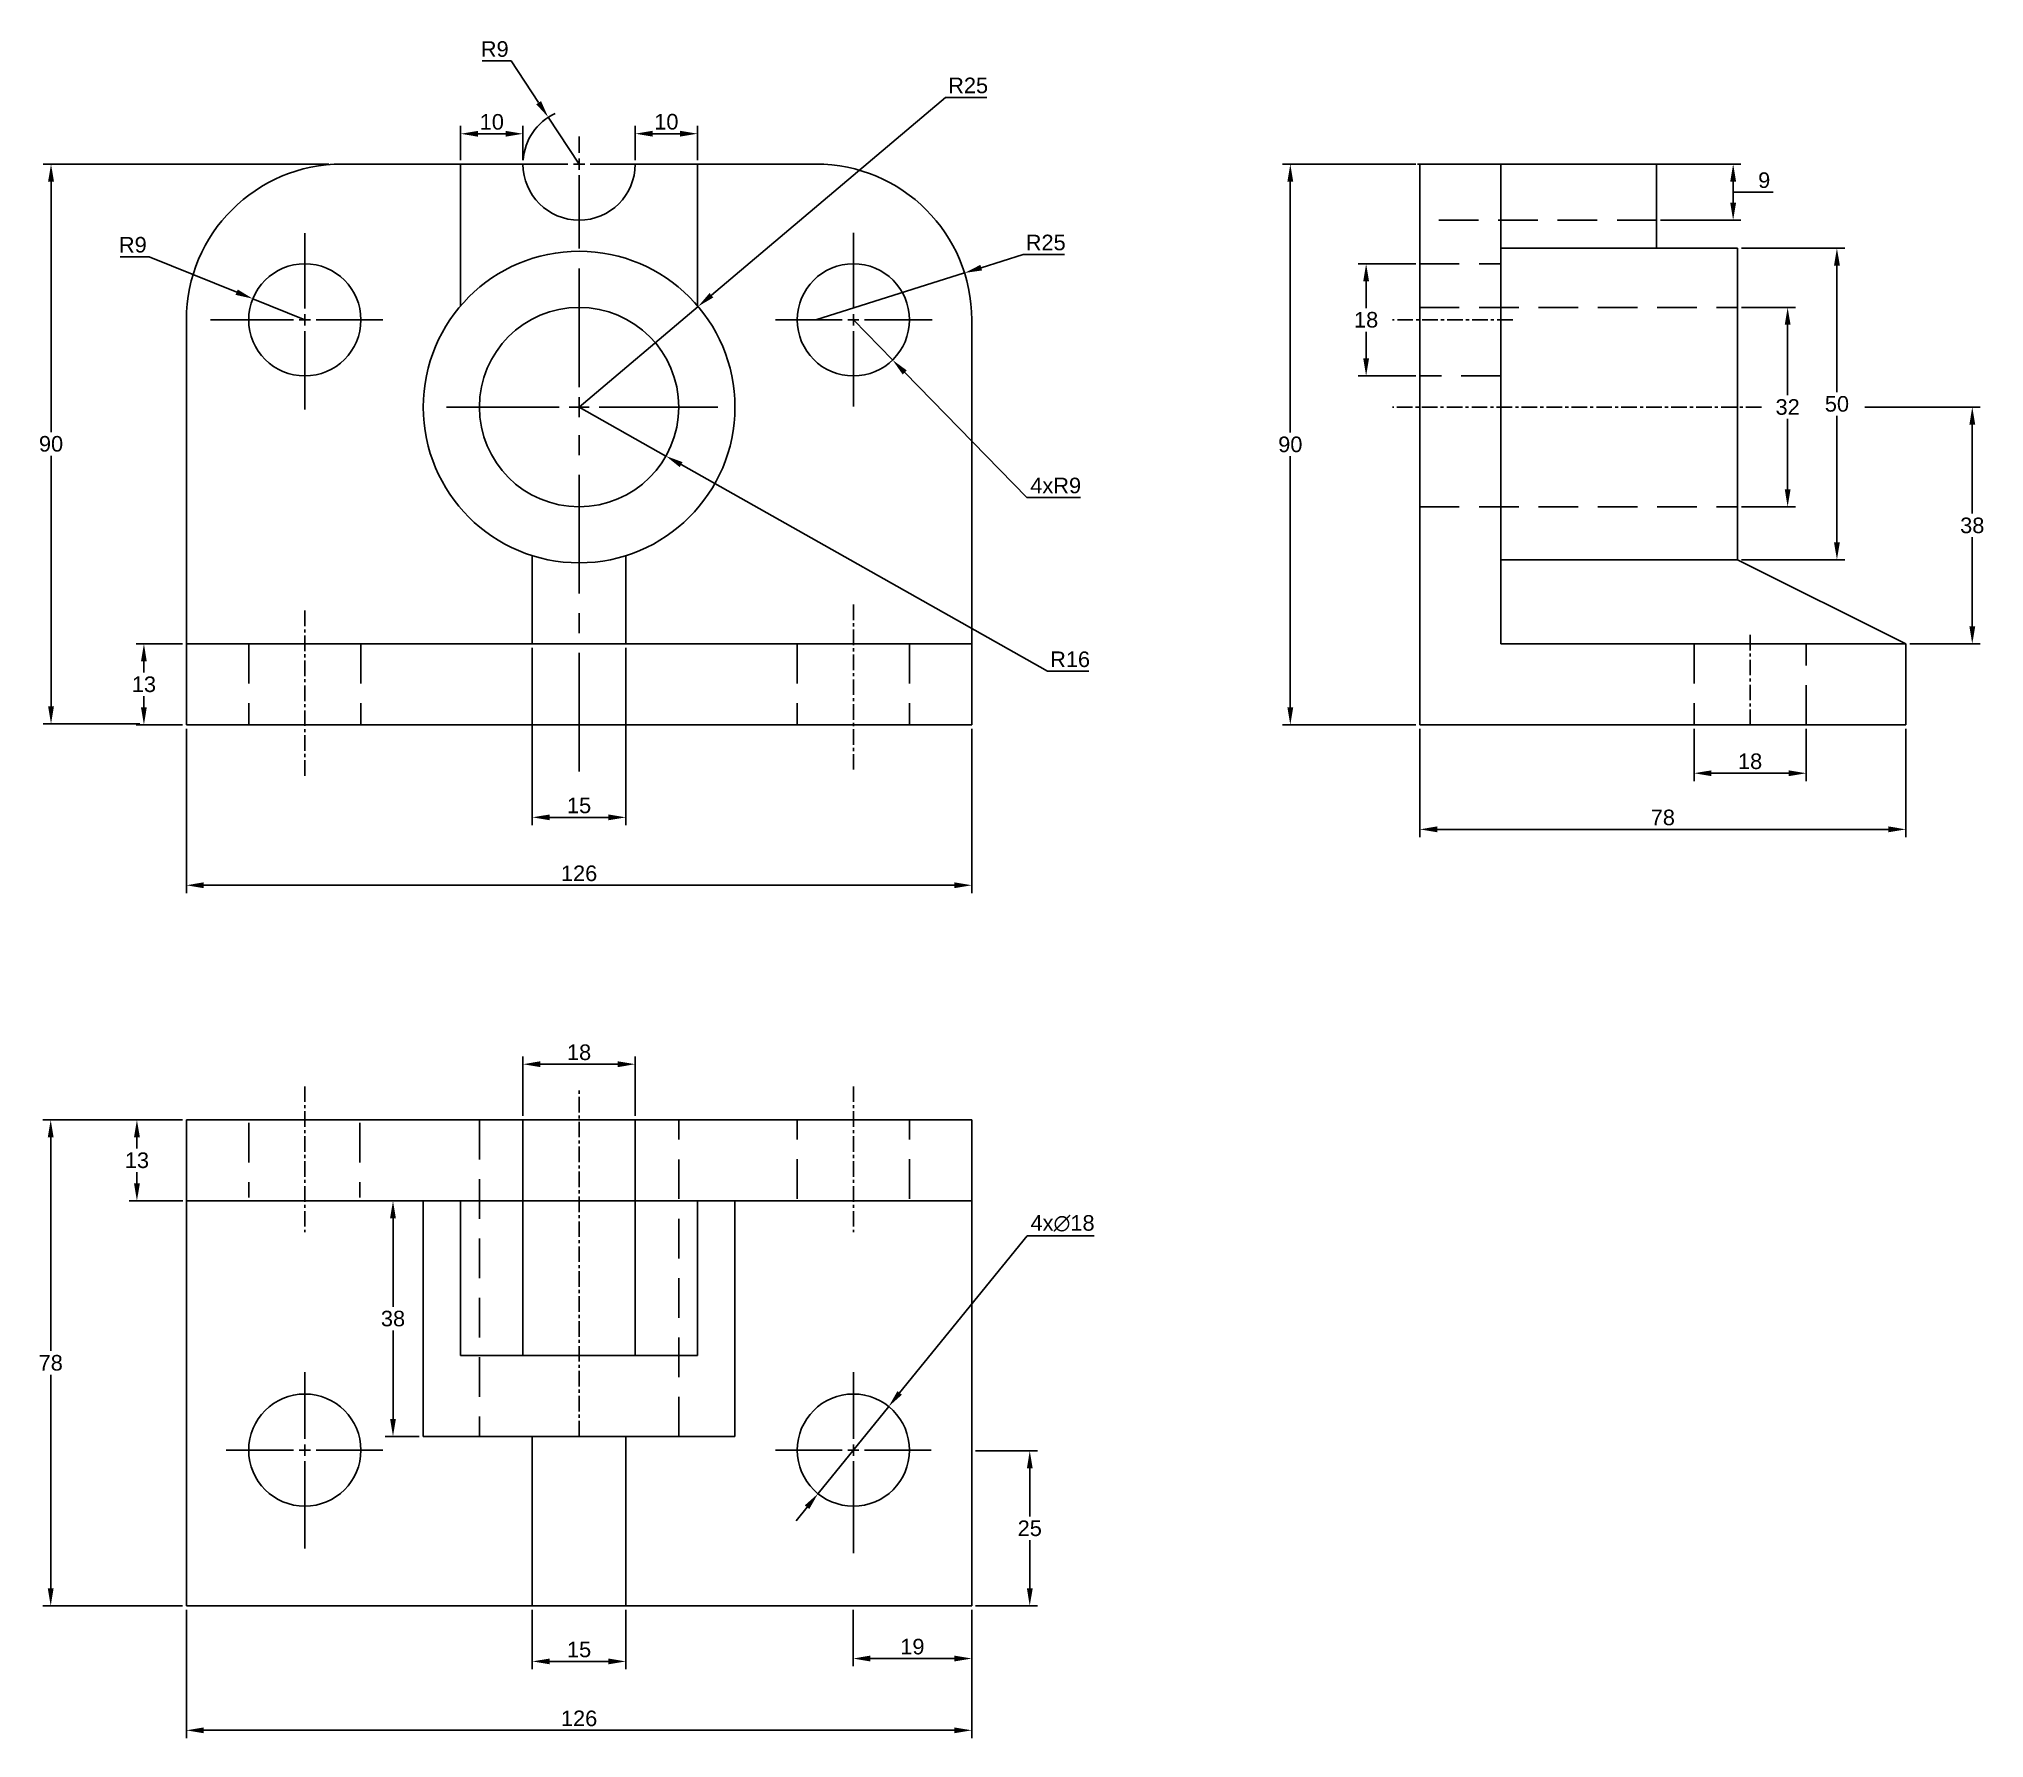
# Model space of a CAD drawing. Header units: millimetres. Extents: x 3251 to 3563, y 1381 to 1654.
import ezdxf

# ---------------------------------------------------------------- set-up
doc = ezdxf.new("R2010")
doc.units = ezdxf.units.MM
for name, pattern in [('CENTER2', [28.575, 19.05, -3.175, 3.175, -3.175]), ('CENTERX2', [4, 2.5, -0.5, 0.5, -0.5]), ('DASHED2', [9.525, 6.35, -3.175])]:
    doc.linetypes.add(name, pattern=pattern)
for name, color, linetype in [('Center marks', 21, 'CENTER2'), ('Centre line', 21, 'CENTERX2'), ('Dimensions', 93, 'Continuous'), ('Hidden Lines', 40, 'DASHED2')]:
    doc.layers.add(name, color=color, linetype=linetype)
doc.styles.get("Standard").update_dxf_attribs({"font": 'arial.ttf'})
doc.dimstyles.new('ISO-25', dxfattribs={"dimtxt": 2.5, "dimasz": 2.8, "dimexe": 1.25, "dimexo": 0.625, "dimtad": 1, "dimtih": 1, "dimtoh": 1, "dimdec": 0, "dimtxsty": 'Standard', "dimcen": 2.5, "dimadec": 0, "dimazin": 0, "dimtfac": 1, "dimtdec": 0, "dimtmove": 1, "dimatfit": 3, "dimfxl": 1, "dimarcsym": 0})

# ---------------------------------------------------------------- blocks, each defined once
blk = doc.blocks.new('*U37')
at = {"layer": 'Center marks', "color": 0, "linetype": 'CENTER2', "transparency": 16777216}
for p, q in [((0, 1.8), (0, 12.5)), ((-12.62, 0), (-1.8, 0)), ((1.8, 0), (12.5, 0)), ((0, -15.78), (0, -1.8))]:
    blk.add_line(p, q, dxfattribs=at)
at = {"layer": 'Center marks', "color": 0, "linetype": 'Continuous', "transparency": 16777216}
for p, q in [((-0.9, 0), (0.9, 0)), ((0, -0.9), (0, 0.9))]:
    blk.add_line(p, q, dxfattribs=at)
blk = doc.blocks.new('*U38')
at = {"layer": 'Center marks', "color": 0, "linetype": 'CENTER2', "transparency": 16777216}
for p, q in [((0, 1.8), (0, 12.5)), ((-12.5, 0), (-1.8, 0)), ((1.8, 0), (12.5, 0)), ((0, -16.52), (0, -1.8))]:
    blk.add_line(p, q, dxfattribs=at)
at = {"layer": 'Center marks', "color": 0, "linetype": 'Continuous', "transparency": 16777216}
for p, q in [((-0.9, 0), (0.9, 0)), ((0, -0.9), (0, 0.9))]:
    blk.add_line(p, q, dxfattribs=at)
blk = doc.blocks.new('*D42')
at = {"layer": 'Defpoints', "color": 0, "transparency": 16777216}
for p in [(3274.61, 1480.55), (3266.68, 1467.55), (3274.65, 1467.55)]:
    blk.add_point(p, dxfattribs=at)
at = {"layer": 'Dimensions', "color": 0, "lineweight": -2, "transparency": 16777216}
for p, q in [((3273.98, 1480.55), (3265.43, 1480.55)), ((3266.68, 1477.75), (3266.68, 1475.96)), ((3266.68, 1470.35), (3266.68, 1472.15)), ((3274.02, 1467.55), (3265.43, 1467.55))]:
    blk.add_line(p, q, dxfattribs=at)
at = {"layer": 'Dimensions', "color": 0, "transparency": 16777216}
for points in [[(3266.21, 1477.75), (3267.15, 1477.75), (3266.68, 1480.55)], [(3266.21, 1470.35), (3267.15, 1470.35), (3266.68, 1467.55)]]:
    blk.add_solid(points, dxfattribs=at)
at = {"layer": 'Dimensions', "color": 0, "transparency": 16777216, "insert": (3266.68, 1474.05), "char_height": 2.5, "attachment_point": 5}
blk.add_mtext('13', dxfattribs=at)
blk = doc.blocks.new('*D53')
at = {"layer": 'Defpoints', "color": 0, "transparency": 16777216}
for p in [(3330.11, 1402.55), (3345.11, 1402.55), (3345.11, 1393.64)]:
    blk.add_point(p, dxfattribs=at)
at = {"layer": 'Dimensions', "color": 0, "lineweight": -2, "transparency": 16777216}
for p, q in [((3330.11, 1401.93), (3330.11, 1392.39)), ((3345.11, 1401.93), (3345.11, 1392.39)), ((3332.91, 1393.64), (3342.31, 1393.64))]:
    blk.add_line(p, q, dxfattribs=at)
at = {"layer": 'Dimensions', "color": 0, "transparency": 16777216}
for points in [[(3332.91, 1394.1), (3332.91, 1393.17), (3330.11, 1393.64)], [(3342.31, 1394.1), (3342.31, 1393.17), (3345.11, 1393.64)]]:
    blk.add_solid(points, dxfattribs=at)
at = {"layer": 'Dimensions', "color": 0, "transparency": 16777216, "insert": (3337.61, 1395.54), "char_height": 2.5, "attachment_point": 5}
blk.add_mtext('15', dxfattribs=at)
blk = doc.blocks.new('*D54')
at = {"layer": 'Defpoints', "color": 0, "transparency": 16777216}
for p in [(3312.61, 1467.55), (3307.76, 1429.75), (3312.61, 1429.75)]:
    blk.add_point(p, dxfattribs=at)
at = {"layer": 'Dimensions', "color": 0, "lineweight": -2, "transparency": 16777216}
for p, q in [((3311.98, 1467.55), (3306.51, 1467.55)), ((3307.76, 1464.75), (3307.76, 1450.56)), ((3307.76, 1432.55), (3307.76, 1446.75)), ((3311.98, 1429.75), (3306.51, 1429.75))]:
    blk.add_line(p, q, dxfattribs=at)
at = {"layer": 'Dimensions', "color": 0, "transparency": 16777216}
for points in [[(3307.29, 1464.75), (3308.22, 1464.75), (3307.76, 1467.55)], [(3307.29, 1432.55), (3308.22, 1432.55), (3307.76, 1429.75)]]:
    blk.add_solid(points, dxfattribs=at)
at = {"layer": 'Dimensions', "color": 0, "transparency": 16777216, "insert": (3307.76, 1448.65), "char_height": 2.5, "attachment_point": 5}
blk.add_mtext('38', dxfattribs=at)
blk = doc.blocks.new('*D55')
at = {"layer": 'Defpoints', "color": 0, "transparency": 16777216}
for p in [(3400.61, 1427.43), (3409.91, 1427.43), (3400.61, 1402.55)]:
    blk.add_point(p, dxfattribs=at)
at = {"layer": 'Dimensions', "color": 0, "lineweight": -2, "transparency": 16777216}
for p, q in [((3401.23, 1427.43), (3411.16, 1427.43)), ((3409.91, 1424.63), (3409.91, 1416.89)), ((3409.91, 1405.35), (3409.91, 1413.09)), ((3401.23, 1402.55), (3411.16, 1402.55))]:
    blk.add_line(p, q, dxfattribs=at)
at = {"layer": 'Dimensions', "color": 0, "transparency": 16777216}
for points in [[(3409.45, 1424.63), (3410.38, 1424.63), (3409.91, 1427.43)], [(3409.45, 1405.35), (3410.38, 1405.35), (3409.91, 1402.55)]]:
    blk.add_solid(points, dxfattribs=at)
at = {"layer": 'Dimensions', "color": 0, "transparency": 16777216, "insert": (3409.91, 1414.99), "char_height": 2.5, "attachment_point": 5}
blk.add_mtext('25', dxfattribs=at)
blk = doc.blocks.new('*D56')
at = {"layer": 'Defpoints', "color": 0, "transparency": 16777216}
for p in [(3346.61, 1489.48), (3328.61, 1480.55), (3346.61, 1480.55)]:
    blk.add_point(p, dxfattribs=at)
at = {"layer": 'Dimensions', "color": 0, "lineweight": -2, "transparency": 16777216}
for p, q in [((3328.61, 1481.18), (3328.61, 1490.73)), ((3331.41, 1489.48), (3343.81, 1489.48)), ((3346.61, 1481.18), (3346.61, 1490.73))]:
    blk.add_line(p, q, dxfattribs=at)
at = {"layer": 'Dimensions', "color": 0, "transparency": 16777216}
for points in [[(3331.41, 1489.95), (3331.41, 1489.01), (3328.61, 1489.48)], [(3343.81, 1489.95), (3343.81, 1489.01), (3346.61, 1489.48)]]:
    blk.add_solid(points, dxfattribs=at)
at = {"layer": 'Dimensions', "color": 0, "transparency": 16777216, "insert": (3337.61, 1491.38), "char_height": 2.5, "attachment_point": 5}
blk.add_mtext('18', dxfattribs=at)
blk = doc.blocks.new('*D57')
at = {"layer": 'Defpoints', "color": 0, "transparency": 16777216}
for p in [(3387.28, 1434.55), (3375.94, 1420.56)]:
    blk.add_point(p, dxfattribs=at)
at = {"layer": 'Dimensions', "color": 0, "lineweight": -2, "transparency": 16777216}
for p, q in [((3409.5, 1461.96), (3389.04, 1436.72)), ((3420.22, 1461.96), (3409.5, 1461.96)), ((3375.94, 1420.56), (3387.28, 1434.55)), ((3374.18, 1418.39), (3372.42, 1416.21))]:
    blk.add_line(p, q, dxfattribs=at)
at = {"layer": 'Dimensions', "color": 0, "transparency": 16777216}
for points in [[(3388.68, 1437.01), (3389.4, 1436.43), (3387.28, 1434.55)], [(3373.82, 1418.68), (3374.54, 1418.09), (3375.94, 1420.56)]]:
    blk.add_solid(points, dxfattribs=at)
at = {"layer": 'Dimensions', "color": 0, "transparency": 16777216, "insert": (3415.17, 1463.93), "char_height": 2.5, "attachment_point": 5}
blk.add_mtext('4x∅18', dxfattribs=at)
blk = doc.blocks.new('*D58')
at = {"layer": 'Defpoints', "color": 0, "transparency": 16777216}
for p in [(3381.56, 1402.55), (3400.61, 1402.55), (3381.56, 1394.1)]:
    blk.add_point(p, dxfattribs=at)
at = {"layer": 'Dimensions', "color": 0, "lineweight": -2, "transparency": 16777216}
for p, q in [((3381.56, 1401.93), (3381.56, 1392.85)), ((3400.61, 1401.93), (3400.61, 1392.85)), ((3397.81, 1394.1), (3384.36, 1394.1))]:
    blk.add_line(p, q, dxfattribs=at)
at = {"layer": 'Dimensions', "color": 0, "transparency": 16777216}
for points in [[(3384.36, 1394.57), (3384.36, 1393.63), (3381.56, 1394.1)], [(3397.81, 1394.57), (3397.81, 1393.63), (3400.61, 1394.1)]]:
    blk.add_solid(points, dxfattribs=at)
at = {"layer": 'Dimensions', "color": 0, "transparency": 16777216, "insert": (3391.08, 1396), "char_height": 2.5, "attachment_point": 5}
blk.add_mtext('19', dxfattribs=at)
blk = doc.blocks.new('*D59')
at = {"layer": 'Defpoints', "color": 0, "transparency": 16777216}
for p in [(3274.61, 1402.55), (3400.61, 1402.55), (3400.61, 1382.58)]:
    blk.add_point(p, dxfattribs=at)
at = {"layer": 'Dimensions', "color": 0, "lineweight": -2, "transparency": 16777216}
for p, q in [((3274.61, 1401.93), (3274.61, 1381.33)), ((3400.61, 1401.93), (3400.61, 1381.33)), ((3277.41, 1382.58), (3397.81, 1382.58))]:
    blk.add_line(p, q, dxfattribs=at)
at = {"layer": 'Dimensions', "color": 0, "transparency": 16777216}
for points in [[(3277.41, 1383.04), (3277.41, 1382.11), (3274.61, 1382.58)], [(3397.81, 1383.04), (3397.81, 1382.11), (3400.61, 1382.58)]]:
    blk.add_solid(points, dxfattribs=at)
at = {"layer": 'Dimensions', "color": 0, "transparency": 16777216, "insert": (3337.61, 1384.48), "char_height": 2.5, "attachment_point": 5}
blk.add_mtext('126', dxfattribs=at)
blk = doc.blocks.new('*U39')
at = {"layer": 'Center marks', "color": 0, "linetype": 'CENTER2', "transparency": 16777216}
for p, q in [((0, 1.8), (0, 4.4)), ((-12.5, 0), (-1.8, 0)), ((1.8, 0), (12.5, 0)), ((0, -12.5), (0, -1.8))]:
    blk.add_line(p, q, dxfattribs=at)
at = {"layer": 'Center marks', "color": 0, "linetype": 'Continuous', "transparency": 16777216}
for p, q in [((-0.9, 0), (0.9, 0)), ((0, -0.9), (0, 0.9))]:
    blk.add_line(p, q, dxfattribs=at)
blk = doc.blocks.new('*U40')
at = {"layer": 'Center marks', "color": 0, "linetype": 'CENTER2', "transparency": 16777216}
for p, q in [((0, 1.8), (0, 13.99)), ((-12.5, 0), (-1.8, 0)), ((1.8, 0), (12.62, 0)), ((0, -13.9), (0, -1.8))]:
    blk.add_line(p, q, dxfattribs=at)
at = {"layer": 'Center marks', "color": 0, "linetype": 'Continuous', "transparency": 16777216}
for p, q in [((-0.9, 0), (0.9, 0)), ((0, -0.9), (0, 0.9))]:
    blk.add_line(p, q, dxfattribs=at)
blk = doc.blocks.new('*U41')
at = {"layer": 'Center marks', "color": 0, "linetype": 'CENTER2', "transparency": 16777216}
for p, q in [((0, 1.8), (0, 13.93)), ((-15.13, 0), (-1.8, 0)), ((1.8, 0), (12.5, 0)), ((0, -14.4), (0, -1.8))]:
    blk.add_line(p, q, dxfattribs=at)
at = {"layer": 'Center marks', "color": 0, "linetype": 'Continuous', "transparency": 16777216}
for p, q in [((-0.9, 0), (0.9, 0)), ((0, -0.9), (0, 0.9))]:
    blk.add_line(p, q, dxfattribs=at)
blk = doc.blocks.new('*U36')
at = {"layer": 'Center marks', "color": 0, "linetype": 'CENTER2', "transparency": 16777216}
for p, q in [((0, 3.2), (0, 33.38)), ((-21.28, 0), (-3.2, 0)), ((3.2, 0), (22.57, 0)), ((0, -58.5), (0, -3.2))]:
    blk.add_line(p, q, dxfattribs=at)
at = {"layer": 'Center marks', "color": 0, "linetype": 'Continuous', "transparency": 16777216}
for p, q in [((-1.6, 0), (1.6, 0)), ((0, -1.6), (0, 1.6))]:
    blk.add_line(p, q, dxfattribs=at)
blk = doc.blocks.new('*D60')
at = {"layer": 'Defpoints', "color": 0, "transparency": 16777216}
for p in [(3274.61, 1543.94), (3400.61, 1543.94), (3400.61, 1518.2)]:
    blk.add_point(p, dxfattribs=at)
at = {"layer": 'Dimensions', "color": 0, "lineweight": -2, "transparency": 16777216}
for p, q in [((3274.61, 1543.31), (3274.61, 1516.95)), ((3400.61, 1543.31), (3400.61, 1516.95)), ((3277.41, 1518.2), (3397.81, 1518.2))]:
    blk.add_line(p, q, dxfattribs=at)
at = {"layer": 'Dimensions', "color": 0, "transparency": 16777216}
for points in [[(3277.41, 1518.67), (3277.41, 1517.73), (3274.61, 1518.2)], [(3397.81, 1518.67), (3397.81, 1517.73), (3400.61, 1518.2)]]:
    blk.add_solid(points, dxfattribs=at)
at = {"layer": 'Dimensions', "color": 0, "transparency": 16777216, "insert": (3337.61, 1520.1), "char_height": 2.5, "attachment_point": 5}
blk.add_mtext('126', dxfattribs=at)
blk = doc.blocks.new('*D43')
at = {"layer": 'Defpoints', "color": 0, "transparency": 16777216}
for p in [(3381.61, 1608.94), (3387.9, 1602.5)]:
    blk.add_point(p, dxfattribs=at)
at = {"layer": 'Dimensions', "color": 0, "lineweight": -2, "transparency": 16777216}
for p, q in [((3381.61, 1608.94), (3387.9, 1602.5)), ((3409.46, 1580.44), (3389.86, 1600.5)), ((3418.04, 1580.44), (3409.46, 1580.44))]:
    blk.add_line(p, q, dxfattribs=at)
at = {"layer": 'Dimensions', "color": 0, "transparency": 16777216}
blk.add_solid([(3390.19, 1600.82), (3389.52, 1600.17), (3387.9, 1602.5)], dxfattribs=at)
at = {"layer": 'Dimensions', "color": 0, "transparency": 16777216, "insert": (3414.07, 1582.34), "char_height": 2.5, "attachment_point": 5}
blk.add_mtext('4xR9', dxfattribs=at)
blk = doc.blocks.new('*D44')
at = {"layer": 'Defpoints', "color": 0, "transparency": 16777216}
for p in [(3337.61, 1594.94), (3351.55, 1587.08)]:
    blk.add_point(p, dxfattribs=at)
at = {"layer": 'Dimensions', "color": 0, "lineweight": -2, "transparency": 16777216}
for p, q in [((3337.61, 1594.94), (3351.55, 1587.08)), ((3412.77, 1552.55), (3353.98, 1585.7)), ((3419.37, 1552.55), (3412.77, 1552.55))]:
    blk.add_line(p, q, dxfattribs=at)
at = {"layer": 'Dimensions', "color": 0, "transparency": 16777216}
blk.add_solid([(3354.21, 1586.11), (3353.76, 1585.3), (3351.55, 1587.08)], dxfattribs=at)
at = {"layer": 'Dimensions', "color": 0, "transparency": 16777216, "insert": (3416.38, 1554.45), "char_height": 2.5, "attachment_point": 5}
blk.add_mtext('R16', dxfattribs=at)
blk = doc.blocks.new('*D61')
at = {"layer": 'Defpoints', "color": 0, "transparency": 16777216}
for p in [(3328.61, 1638.8), (3318.61, 1633.94), (3328.61, 1633.94)]:
    blk.add_point(p, dxfattribs=at)
at = {"layer": 'Dimensions', "color": 0, "lineweight": -2, "transparency": 16777216}
for p, q in [((3318.61, 1634.56), (3318.61, 1640.05)), ((3321.41, 1638.8), (3325.81, 1638.8)), ((3328.61, 1634.56), (3328.61, 1640.05))]:
    blk.add_line(p, q, dxfattribs=at)
at = {"layer": 'Dimensions', "color": 0, "transparency": 16777216}
for points in [[(3321.41, 1639.27), (3321.41, 1638.33), (3318.61, 1638.8)], [(3325.81, 1639.27), (3325.81, 1638.33), (3328.61, 1638.8)]]:
    blk.add_solid(points, dxfattribs=at)
at = {"layer": 'Dimensions', "color": 0, "transparency": 16777216, "insert": (3323.61, 1640.7), "char_height": 2.5, "attachment_point": 5}
blk.add_mtext('10', dxfattribs=at)
blk = doc.blocks.new('*D62')
at = {"layer": 'Defpoints', "color": 0, "transparency": 16777216}
for p in [(3267.8, 1556.94), (3274.61, 1556.94), (3274.61, 1543.94)]:
    blk.add_point(p, dxfattribs=at)
at = {"layer": 'Dimensions', "color": 0, "lineweight": -2, "transparency": 16777216}
for p, q in [((3273.98, 1556.94), (3266.55, 1556.94)), ((3267.8, 1554.14), (3267.8, 1552.34)), ((3267.8, 1546.74), (3267.8, 1548.54)), ((3273.98, 1543.94), (3266.55, 1543.94))]:
    blk.add_line(p, q, dxfattribs=at)
at = {"layer": 'Dimensions', "color": 0, "transparency": 16777216}
for points in [[(3267.33, 1554.14), (3268.26, 1554.14), (3267.8, 1556.94)], [(3267.33, 1546.74), (3268.26, 1546.74), (3267.8, 1543.94)]]:
    blk.add_solid(points, dxfattribs=at)
at = {"layer": 'Dimensions', "color": 0, "transparency": 16777216, "insert": (3267.8, 1550.44), "char_height": 2.5, "attachment_point": 5}
blk.add_mtext('13', dxfattribs=at)
blk = doc.blocks.new('*D45')
at = {"layer": 'Defpoints', "color": 0, "transparency": 16777216}
for p in [(3285.27, 1612.33), (3293.61, 1608.94)]:
    blk.add_point(p, dxfattribs=at)
at = {"layer": 'Dimensions', "color": 0, "lineweight": -2, "transparency": 16777216}
for p, q in [((3264, 1619.07), (3268.66, 1619.07)), ((3268.66, 1619.07), (3282.68, 1613.38)), ((3293.61, 1608.94), (3285.27, 1612.33))]:
    blk.add_line(p, q, dxfattribs=at)
at = {"layer": 'Dimensions', "color": 0, "transparency": 16777216}
blk.add_solid([(3282.85, 1613.81), (3282.5, 1612.95), (3285.27, 1612.33)], dxfattribs=at)
at = {"layer": 'Dimensions', "color": 0, "transparency": 16777216, "insert": (3266.02, 1620.98), "char_height": 2.5, "attachment_point": 5}
blk.add_mtext('R9', dxfattribs=at)
blk = doc.blocks.new('*D46')
at = {"layer": 'Defpoints', "color": 0, "transparency": 16777216}
for p in [(3356.7, 1611.08), (3337.61, 1594.94)]:
    blk.add_point(p, dxfattribs=at)
at = {"layer": 'Dimensions', "color": 0, "lineweight": -2, "transparency": 16777216}
for p, q in [((3396.4, 1644.65), (3358.84, 1612.89)), ((3403.02, 1644.65), (3396.4, 1644.65)), ((3337.61, 1594.94), (3356.7, 1611.08))]:
    blk.add_line(p, q, dxfattribs=at)
at = {"layer": 'Dimensions', "color": 0, "transparency": 16777216}
blk.add_solid([(3358.54, 1613.24), (3359.14, 1612.53), (3356.7, 1611.08)], dxfattribs=at)
at = {"layer": 'Dimensions', "color": 0, "transparency": 16777216, "insert": (3400.02, 1646.55), "char_height": 2.5, "attachment_point": 5}
blk.add_mtext('R25', dxfattribs=at)
blk = doc.blocks.new('*D47')
at = {"layer": 'Defpoints', "color": 0, "transparency": 16777216}
for p in [(3332.66, 1641.46), (3337.61, 1633.94)]:
    blk.add_point(p, dxfattribs=at)
at = {"layer": 'Dimensions', "color": 0, "lineweight": -2, "transparency": 16777216}
for p, q in [((3322.06, 1650.49), (3326.72, 1650.49)), ((3326.72, 1650.49), (3331.12, 1643.8)), ((3337.61, 1633.94), (3332.66, 1641.46))]:
    blk.add_line(p, q, dxfattribs=at)
blk.add_arc((3337.61, 1633.94), 9, 115.3752, 176.0211, dxfattribs=at)
at = {"layer": 'Dimensions', "color": 0, "transparency": 16777216}
blk.add_solid([(3331.51, 1644.05), (3330.74, 1643.54), (3332.66, 1641.46)], dxfattribs=at)
at = {"layer": 'Dimensions', "color": 0, "transparency": 16777216, "insert": (3324.08, 1652.39), "char_height": 2.5, "attachment_point": 5}
blk.add_mtext('R9', dxfattribs=at)
blk = doc.blocks.new('*D48')
at = {"layer": 'Defpoints', "color": 0, "transparency": 16777216}
for p in [(3252.9, 1633.94), (3298.1, 1633.94), (3267.77, 1544.12)]:
    blk.add_point(p, dxfattribs=at)
at = {"layer": 'Dimensions', "color": 0, "lineweight": -2, "transparency": 16777216}
for p, q in [((3297.48, 1633.94), (3251.65, 1633.94)), ((3252.9, 1631.14), (3252.9, 1590.93)), ((3252.9, 1546.92), (3252.9, 1587.13)), ((3267.14, 1544.12), (3251.65, 1544.12))]:
    blk.add_line(p, q, dxfattribs=at)
at = {"layer": 'Dimensions', "color": 0, "transparency": 16777216}
for points in [[(3252.43, 1631.14), (3253.37, 1631.14), (3252.9, 1633.94)], [(3252.43, 1546.92), (3253.37, 1546.92), (3252.9, 1544.12)]]:
    blk.add_solid(points, dxfattribs=at)
at = {"layer": 'Dimensions', "color": 0, "transparency": 16777216, "insert": (3252.9, 1589.03), "char_height": 2.5, "attachment_point": 5}
blk.add_mtext('90', dxfattribs=at)
blk = doc.blocks.new('*D49')
at = {"layer": 'Defpoints', "color": 0, "transparency": 16777216}
for p in [(3399.45, 1616.47), (3375.61, 1608.94)]:
    blk.add_point(p, dxfattribs=at)
at = {"layer": 'Dimensions', "color": 0, "lineweight": -2, "transparency": 16777216}
for p, q in [((3375.61, 1608.94), (3399.45, 1616.47)), ((3408.85, 1619.44), (3402.12, 1617.31)), ((3415.47, 1619.44), (3408.85, 1619.44))]:
    blk.add_line(p, q, dxfattribs=at)
at = {"layer": 'Dimensions', "color": 0, "transparency": 16777216}
blk.add_solid([(3401.98, 1617.76), (3402.26, 1616.87), (3399.45, 1616.47)], dxfattribs=at)
at = {"layer": 'Dimensions', "color": 0, "transparency": 16777216, "insert": (3412.47, 1621.34), "char_height": 2.5, "attachment_point": 5}
blk.add_mtext('R25', dxfattribs=at)
blk = doc.blocks.new('*D50')
at = {"layer": 'Defpoints', "color": 0, "transparency": 16777216}
for p in [(3330.11, 1556.94), (3345.11, 1556.94), (3345.11, 1529.1)]:
    blk.add_point(p, dxfattribs=at)
at = {"layer": 'Dimensions', "color": 0, "lineweight": -2, "transparency": 16777216}
for p, q in [((3330.11, 1556.31), (3330.11, 1527.85)), ((3345.11, 1556.31), (3345.11, 1527.85)), ((3332.91, 1529.1), (3342.31, 1529.1))]:
    blk.add_line(p, q, dxfattribs=at)
at = {"layer": 'Dimensions', "color": 0, "transparency": 16777216}
for points in [[(3332.91, 1529.56), (3332.91, 1528.63), (3330.11, 1529.1)], [(3342.31, 1529.56), (3342.31, 1528.63), (3345.11, 1529.1)]]:
    blk.add_solid(points, dxfattribs=at)
at = {"layer": 'Dimensions', "color": 0, "transparency": 16777216, "insert": (3337.61, 1531), "char_height": 2.5, "attachment_point": 5}
blk.add_mtext('15', dxfattribs=at)
blk = doc.blocks.new('*D63')
at = {"layer": 'Defpoints', "color": 0, "transparency": 16777216}
for p in [(3472.47, 1543.94), (3550.47, 1543.94), (3550.47, 1527.17)]:
    blk.add_point(p, dxfattribs=at)
at = {"layer": 'Dimensions', "color": 0, "lineweight": -2, "transparency": 16777216}
for p, q in [((3472.47, 1543.31), (3472.47, 1525.92)), ((3550.47, 1543.31), (3550.47, 1525.92)), ((3475.27, 1527.17), (3547.67, 1527.17))]:
    blk.add_line(p, q, dxfattribs=at)
at = {"layer": 'Dimensions', "color": 0, "transparency": 16777216}
for points in [[(3475.27, 1527.64), (3475.27, 1526.71), (3472.47, 1527.17)], [(3547.67, 1527.64), (3547.67, 1526.71), (3550.47, 1527.17)]]:
    blk.add_solid(points, dxfattribs=at)
at = {"layer": 'Dimensions', "color": 0, "transparency": 16777216, "insert": (3511.47, 1529.07), "char_height": 2.5, "attachment_point": 5}
blk.add_mtext('78', dxfattribs=at)
blk = doc.blocks.new('*D51')
at = {"layer": 'Defpoints', "color": 0, "transparency": 16777216}
for p in [(3451.71, 1633.94), (3472.47, 1633.94), (3472.47, 1543.94)]:
    blk.add_point(p, dxfattribs=at)
at = {"layer": 'Dimensions', "color": 0, "lineweight": -2, "transparency": 16777216}
for p, q in [((3471.84, 1633.94), (3450.46, 1633.94)), ((3451.71, 1631.14), (3451.71, 1590.84)), ((3451.71, 1546.74), (3451.71, 1587.04)), ((3471.84, 1543.94), (3450.46, 1543.94))]:
    blk.add_line(p, q, dxfattribs=at)
at = {"layer": 'Dimensions', "color": 0, "transparency": 16777216}
for points in [[(3451.24, 1631.14), (3452.17, 1631.14), (3451.71, 1633.94)], [(3451.24, 1546.74), (3452.17, 1546.74), (3451.71, 1543.94)]]:
    blk.add_solid(points, dxfattribs=at)
at = {"layer": 'Dimensions', "color": 0, "transparency": 16777216, "insert": (3451.71, 1588.94), "char_height": 2.5, "attachment_point": 5}
blk.add_mtext('90', dxfattribs=at)
blk = doc.blocks.new('*D64')
at = {"layer": 'Defpoints', "color": 0, "transparency": 16777216}
for p in [(3523.47, 1620.44), (3523.47, 1570.44), (3539.4, 1570.44)]:
    blk.add_point(p, dxfattribs=at)
at = {"layer": 'Dimensions', "color": 0, "lineweight": -2, "transparency": 16777216}
for p, q in [((3524.09, 1620.44), (3540.65, 1620.44)), ((3539.4, 1617.64), (3539.4, 1597.34)), ((3539.4, 1573.24), (3539.4, 1593.54)), ((3524.09, 1570.44), (3540.65, 1570.44))]:
    blk.add_line(p, q, dxfattribs=at)
at = {"layer": 'Dimensions', "color": 0, "transparency": 16777216}
for points in [[(3538.93, 1617.64), (3539.87, 1617.64), (3539.4, 1620.44)], [(3538.93, 1573.24), (3539.87, 1573.24), (3539.4, 1570.44)]]:
    blk.add_solid(points, dxfattribs=at)
at = {"layer": 'Dimensions', "color": 0, "transparency": 16777216, "insert": (3539.4, 1595.44), "char_height": 2.5, "attachment_point": 5}
blk.add_mtext('50', dxfattribs=at)
blk = doc.blocks.new('*D65')
at = {"layer": 'Defpoints', "color": 0, "transparency": 16777216}
for p in [(3523.47, 1610.94), (3523.47, 1578.94), (3531.49, 1578.94)]:
    blk.add_point(p, dxfattribs=at)
at = {"layer": 'Dimensions', "color": 0, "lineweight": -2, "transparency": 16777216}
for p, q in [((3524.09, 1610.94), (3532.74, 1610.94)), ((3531.49, 1608.14), (3531.49, 1596.84)), ((3531.49, 1581.74), (3531.49, 1593.04)), ((3524.09, 1578.94), (3532.74, 1578.94))]:
    blk.add_line(p, q, dxfattribs=at)
at = {"layer": 'Dimensions', "color": 0, "transparency": 16777216}
for points in [[(3531.03, 1608.14), (3531.96, 1608.14), (3531.49, 1610.94)], [(3531.03, 1581.74), (3531.96, 1581.74), (3531.49, 1578.94)]]:
    blk.add_solid(points, dxfattribs=at)
at = {"layer": 'Dimensions', "color": 0, "transparency": 16777216, "insert": (3531.49, 1594.94), "char_height": 2.5, "attachment_point": 5}
blk.add_mtext('32', dxfattribs=at)
blk = doc.blocks.new('*D66')
at = {"layer": 'Defpoints', "color": 0, "transparency": 16777216}
for p in [(3463.87, 1617.94), (3472.47, 1617.94), (3472.47, 1599.94)]:
    blk.add_point(p, dxfattribs=at)
at = {"layer": 'Dimensions', "color": 0, "lineweight": -2, "transparency": 16777216}
for p, q in [((3471.84, 1617.94), (3462.62, 1617.94)), ((3463.87, 1615.14), (3463.87, 1610.84)), ((3463.87, 1602.74), (3463.87, 1607.04)), ((3471.84, 1599.94), (3462.62, 1599.94))]:
    blk.add_line(p, q, dxfattribs=at)
at = {"layer": 'Dimensions', "color": 0, "transparency": 16777216}
for points in [[(3463.41, 1615.14), (3464.34, 1615.14), (3463.87, 1617.94)], [(3463.41, 1602.74), (3464.34, 1602.74), (3463.87, 1599.94)]]:
    blk.add_solid(points, dxfattribs=at)
at = {"layer": 'Dimensions', "color": 0, "transparency": 16777216, "insert": (3463.87, 1608.94), "char_height": 2.5, "attachment_point": 5}
blk.add_mtext('18', dxfattribs=at)
blk = doc.blocks.new('*D67')
at = {"layer": 'Defpoints', "color": 0, "transparency": 16777216}
for p in [(3516.47, 1543.94), (3534.47, 1543.94), (3534.47, 1536.18)]:
    blk.add_point(p, dxfattribs=at)
at = {"layer": 'Dimensions', "color": 0, "lineweight": -2, "transparency": 16777216}
for p, q in [((3516.47, 1543.31), (3516.47, 1534.93)), ((3534.47, 1543.31), (3534.47, 1534.93)), ((3519.27, 1536.18), (3531.67, 1536.18))]:
    blk.add_line(p, q, dxfattribs=at)
at = {"layer": 'Dimensions', "color": 0, "transparency": 16777216}
for points in [[(3519.27, 1536.64), (3519.27, 1535.71), (3516.47, 1536.18)], [(3531.67, 1536.64), (3531.67, 1535.71), (3534.47, 1536.18)]]:
    blk.add_solid(points, dxfattribs=at)
at = {"layer": 'Dimensions', "color": 0, "transparency": 16777216, "insert": (3525.47, 1538.08), "char_height": 2.5, "attachment_point": 5}
blk.add_mtext('18', dxfattribs=at)
blk = doc.blocks.new('*D68')
at = {"layer": 'Defpoints', "color": 0, "transparency": 16777216}
for p in [(3510.47, 1633.94), (3522.75, 1633.94), (3510.47, 1624.94)]:
    blk.add_point(p, dxfattribs=at)
at = {"layer": 'Dimensions', "color": 0, "lineweight": -2, "transparency": 16777216}
for p, q in [((3511.09, 1633.94), (3524, 1633.94)), ((3522.75, 1627.74), (3522.75, 1631.14)), ((3522.75, 1629.44), (3526.29, 1629.44)), ((3526.29, 1629.44), (3529.18, 1629.44)), ((3511.09, 1624.94), (3524, 1624.94))]:
    blk.add_line(p, q, dxfattribs=at)
at = {"layer": 'Dimensions', "color": 0, "transparency": 16777216}
for points in [[(3522.28, 1631.14), (3523.22, 1631.14), (3522.75, 1633.94)], [(3522.28, 1627.74), (3523.22, 1627.74), (3522.75, 1624.94)]]:
    blk.add_solid(points, dxfattribs=at)
at = {"layer": 'Dimensions', "color": 0, "transparency": 16777216, "insert": (3527.73, 1631.34), "char_height": 2.5, "attachment_point": 5}
blk.add_mtext('9', dxfattribs=at)
blk = doc.blocks.new('*D52')
at = {"layer": 'Defpoints', "color": 0, "transparency": 16777216}
for p in [(3543.23, 1594.94), (3550.47, 1556.94), (3561.11, 1556.94)]:
    blk.add_point(p, dxfattribs=at)
at = {"layer": 'Dimensions', "color": 0, "lineweight": -2, "transparency": 16777216}
for p, q in [((3543.85, 1594.94), (3562.36, 1594.94)), ((3561.11, 1592.14), (3561.11, 1577.84)), ((3561.11, 1559.74), (3561.11, 1574.04)), ((3551.09, 1556.94), (3562.36, 1556.94))]:
    blk.add_line(p, q, dxfattribs=at)
at = {"layer": 'Dimensions', "color": 0, "transparency": 16777216}
for points in [[(3560.65, 1592.14), (3561.58, 1592.14), (3561.11, 1594.94)], [(3560.65, 1559.74), (3561.58, 1559.74), (3561.11, 1556.94)]]:
    blk.add_solid(points, dxfattribs=at)
at = {"layer": 'Dimensions', "color": 0, "transparency": 16777216, "insert": (3561.11, 1575.94), "char_height": 2.5, "attachment_point": 5}
blk.add_mtext('38', dxfattribs=at)
blk = doc.blocks.new('*D69')
at = {"layer": 'Defpoints', "color": 0, "transparency": 16777216}
for p in [(3356.61, 1638.81), (3346.61, 1633.94), (3356.61, 1633.94)]:
    blk.add_point(p, dxfattribs=at)
at = {"layer": 'Dimensions', "color": 0, "lineweight": -2, "transparency": 16777216}
for p, q in [((3346.61, 1634.56), (3346.61, 1640.06)), ((3349.41, 1638.81), (3353.81, 1638.81)), ((3356.61, 1634.56), (3356.61, 1640.06))]:
    blk.add_line(p, q, dxfattribs=at)
at = {"layer": 'Dimensions', "color": 0, "transparency": 16777216}
for points in [[(3349.41, 1639.28), (3349.41, 1638.35), (3346.61, 1638.81)], [(3353.81, 1639.28), (3353.81, 1638.35), (3356.61, 1638.81)]]:
    blk.add_solid(points, dxfattribs=at)
at = {"layer": 'Dimensions', "color": 0, "transparency": 16777216, "insert": (3351.61, 1640.72), "char_height": 2.5, "attachment_point": 5}
blk.add_mtext('10', dxfattribs=at)
blk = doc.blocks.new('*D70')
at = {"layer": 'Defpoints', "color": 0, "transparency": 16777216}
for p in [(3252.85, 1480.55), (3274.61, 1480.55), (3274.61, 1402.55)]:
    blk.add_point(p, dxfattribs=at)
at = {"layer": 'Dimensions', "color": 0, "lineweight": -2, "transparency": 16777216}
for p, q in [((3273.98, 1480.55), (3251.6, 1480.55)), ((3252.85, 1477.75), (3252.85, 1443.46)), ((3252.85, 1405.35), (3252.85, 1439.65)), ((3273.98, 1402.55), (3251.6, 1402.55))]:
    blk.add_line(p, q, dxfattribs=at)
at = {"layer": 'Dimensions', "color": 0, "transparency": 16777216}
for points in [[(3252.38, 1477.75), (3253.31, 1477.75), (3252.85, 1480.55)], [(3252.38, 1405.35), (3253.31, 1405.35), (3252.85, 1402.55)]]:
    blk.add_solid(points, dxfattribs=at)
at = {"layer": 'Dimensions', "color": 0, "transparency": 16777216, "insert": (3252.85, 1441.55), "char_height": 2.5, "attachment_point": 5}
blk.add_mtext('78', dxfattribs=at)

msp = doc.modelspace()

# ---------------------------------------------------------------- linework, layer by layer
for p, q in [((3299.61, 1633.94), (3328.61, 1633.94)), ((3318.61, 1633.94), (3318.61, 1611.19)), ((3337.52, 1633.94), (3337.7, 1633.94)), ((3337.61, 1633.85), (3337.61, 1634.03)), ((3346.61, 1633.94), (3375.61, 1633.94)), ((3356.61, 1633.94), (3356.61, 1611.19)), ((3485.47, 1633.94), (3472.47, 1633.94)), ((3472.47, 1633.94), (3472.47, 1543.94)), ((3485.47, 1556.94), (3485.47, 1633.94)), ((3485.47, 1633.94), (3510.47, 1633.94)), ((3510.47, 1633.94), (3510.47, 1620.44)), ((3523.47, 1620.44), (3485.47, 1620.44)), ((3523.47, 1570.44), (3523.47, 1620.44)), ((3274.61, 1543.94), (3274.61, 1608.94)), ((3400.61, 1608.94), (3400.61, 1543.94)), ((3330.11, 1556.94), (3330.11, 1571.09)), ((3345.11, 1556.94), (3345.11, 1571.09)), ((3485.47, 1570.44), (3523.47, 1570.44)), ((3550.47, 1556.94), (3523.47, 1570.44)), ((3274.61, 1543.94), (3274.61, 1556.94)), ((3274.61, 1556.94), (3400.61, 1556.94)), ((3274.61, 1556.94), (3337.61, 1556.94)), ((3274.61, 1556.94), (3293.61, 1556.94)), ((3400.61, 1556.94), (3400.61, 1543.94)), ((3550.47, 1556.94), (3485.47, 1556.94)), ((3550.47, 1543.94), (3550.47, 1556.94)), ((3274.61, 1543.94), (3400.61, 1543.94)), ((3274.61, 1543.94), (3400.61, 1543.94)), ((3472.47, 1543.94), (3550.47, 1543.94)), ((3274.61, 1467.55), (3274.61, 1480.55)), ((3274.61, 1480.55), (3400.61, 1480.55)), ((3328.61, 1480.55), (3328.61, 1442.75)), ((3346.61, 1480.55), (3346.61, 1442.75)), ((3400.61, 1480.55), (3381.61, 1480.55)), ((3400.61, 1480.55), (3400.61, 1467.95)), ((3400.61, 1480.55), (3400.61, 1402.55)), ((3400.61, 1402.55), (3400.61, 1480.55)), ((3274.61, 1467.55), (3274.61, 1402.55)), ((3274.65, 1467.55), (3400.61, 1467.55)), ((3312.61, 1467.55), (3312.61, 1429.75)), ((3318.61, 1467.55), (3318.61, 1442.75)), ((3337.61, 1467.75), (3337.61, 1467.75)), ((3337.61, 1467.75), (3337.61, 1467.75)), ((3356.61, 1467.55), (3356.61, 1442.75)), ((3362.61, 1467.55), (3362.61, 1429.75)), ((3400.61, 1402.55), (3400.61, 1467.95)), ((3318.61, 1442.75), (3356.61, 1442.75)), ((3362.61, 1429.75), (3312.61, 1429.75)), ((3330.11, 1402.55), (3330.11, 1429.75)), ((3345.11, 1402.55), (3345.11, 1429.75)), ((3400.61, 1402.55), (3274.61, 1402.55))]:
    msp.add_line(p, q)
for centre, radius in [((3337.61, 1594.94), 25), ((3293.61, 1608.94), 9), ((3381.61, 1608.94), 9), ((3337.61, 1594.94), 16), ((3293.61, 1427.55), 9), ((3381.61, 1427.55), 9)]:
    msp.add_circle(centre, radius)
for centre, radius, start, end in [((3299.61, 1608.94), 25, 90, 180), ((3337.61, 1633.94), 9, 180, 0), ((3375.61, 1608.94), 25, 0, 90)]:
    msp.add_arc(centre, radius, start, end)
at = {"layer": 'Centre line'}
for p, q in [((3468.09, 1633.94), (3472.47, 1633.94)), ((3510.47, 1633.94), (3516.15, 1633.94)), ((3487.38, 1608.94), (3468.09, 1608.94)), ((3527.31, 1594.94), (3468.09, 1594.94)), ((3293.61, 1562.27), (3293.61, 1535.51)), ((3381.61, 1563.24), (3381.61, 1536.8)), ((3525.47, 1558.39), (3525.47, 1543.94)), ((3293.61, 1485.92), (3293.61, 1462.55)), ((3381.61, 1485.92), (3381.61, 1462.55))]:
    msp.add_line(p, q, dxfattribs=at)
at = {"layer": 'Centre line', "color": 21}
msp.add_line((3337.61, 1429.75), (3337.61, 1485.58), dxfattribs=at)
at = {"layer": 'Hidden Lines'}
for p, q in [((3510.47, 1624.94), (3472.47, 1624.94)), ((3472.47, 1617.94), (3485.47, 1617.94)), ((3472.47, 1610.94), (3523.47, 1610.94)), ((3485.47, 1599.94), (3472.47, 1599.94)), ((3472.47, 1578.94), (3523.47, 1578.94)), ((3284.61, 1556.94), (3284.61, 1543.94)), ((3302.61, 1556.94), (3302.61, 1543.94)), ((3372.61, 1556.94), (3372.61, 1543.94)), ((3390.61, 1556.94), (3390.61, 1543.94)), ((3516.47, 1556.94), (3516.47, 1543.94)), ((3534.47, 1543.94), (3534.47, 1556.94)), ((3284.61, 1480.08), (3284.61, 1468.08)), ((3302.45, 1480.08), (3302.45, 1468.08)), ((3321.61, 1480.55), (3321.61, 1429.75)), ((3353.61, 1429.75), (3353.61, 1480.55)), ((3372.61, 1467.89), (3372.61, 1480.55)), ((3390.61, 1467.89), (3390.61, 1480.55))]:
    msp.add_line(p, q, dxfattribs=at)

# ---------------------------------------------------------------- block references
at = {"layer": 'Center marks', "linetype": 'CENTER2'}
for name, p in [('*U39', (3337.61, 1633.94)), ('*U36', (3337.61, 1594.94)), ('*U41', (3293.61, 1608.94)), ('*U40', (3381.61, 1608.94)), ('*U37', (3293.61, 1427.55)), ('*U38', (3381.61, 1427.55))]:
    msp.add_blockref(name, p, dxfattribs=at)

# ---------------------------------------------------------------- dimensions: what is measured, and where the dimension line sits
at = {"layer": 'Dimensions'}
for center, mpoint, picture, middle in [((3337.61, 1633.94), (3332.66, 1641.46), '*D47', (3326.72, 1650.49)), ((3337.61, 1594.94), (3356.7, 1611.08), '*D46', (3396.4, 1644.65)), ((3375.61, 1608.94), (3399.45, 1616.47), '*D49', (3408.85, 1619.44)), ((3293.61, 1608.94), (3285.27, 1612.33), '*D45', (3268.66, 1619.07)), ((3337.61, 1594.94), (3351.55, 1587.08), '*D44', (3412.77, 1552.55))]:
    dim = msp.add_radius_dim(center=center, mpoint=mpoint, dimstyle='ISO-25', dxfattribs=at)
    dim.commit()
    dim.dimension.update_dxf_attribs({"geometry": picture, "text_midpoint": middle, "dimtype": 164})
dim = msp.add_linear_dim(base=(3328.61, 1638.8), p1=(3318.61, 1633.94), p2=(3328.61, 1633.94), dimstyle='ISO-25', dxfattribs=at)
dim.commit()
dim.dimension.update_dxf_attribs({"geometry": '*D61', "text_midpoint": (3323.61, 1638.8), "dimtype": 160})
for base, p1, p2, picture, middle in [((3356.61, 1638.81), (3346.61, 1633.94), (3356.61, 1633.94), '*D69', (3351.61, 1640.72)), ((3345.11, 1529.1), (3330.11, 1556.94), (3345.11, 1556.94), '*D50', (3337.61, 1531)), ((3400.61, 1518.2), (3274.61, 1543.94), (3400.61, 1543.94), '*D60', (3337.61, 1520.1)), ((3550.47, 1527.17), (3472.47, 1543.94), (3550.47, 1543.94), '*D63', (3511.47, 1529.07)), ((3534.47, 1536.18), (3516.47, 1543.94), (3534.47, 1543.94), '*D67', (3525.47, 1538.08)), ((3346.61, 1489.48), (3328.61, 1480.55), (3346.61, 1480.55), '*D56', (3337.61, 1491.38)), ((3400.61, 1382.58), (3274.61, 1402.55), (3400.61, 1402.55), '*D59', (3337.61, 1384.48)), ((3345.11, 1393.64), (3330.11, 1402.55), (3345.11, 1402.55), '*D53', (3337.61, 1395.54)), ((3381.56, 1394.1), (3400.61, 1402.55), (3381.56, 1402.55), '*D58', (3391.08, 1396))]:
    dim = msp.add_linear_dim(base=base, p1=p1, p2=p2, dimstyle='ISO-25', dxfattribs=at)
    dim.commit()
    dim.dimension.update_dxf_attribs({"geometry": picture, "text_midpoint": middle})
for base, p1, p2, picture, middle in [((3252.9, 1633.94), (3267.77, 1544.12), (3298.1, 1633.94), '*D48', (3252.9, 1589.03)), ((3451.71, 1633.94), (3472.47, 1543.94), (3472.47, 1633.94), '*D51', (3451.71, 1588.94)), ((3539.4, 1570.44), (3523.47, 1620.44), (3523.47, 1570.44), '*D64', (3539.4, 1595.44)), ((3463.87, 1617.94), (3472.47, 1599.94), (3472.47, 1617.94), '*D66', (3463.87, 1608.94)), ((3531.49, 1578.94), (3523.47, 1610.94), (3523.47, 1578.94), '*D65', (3531.49, 1594.94)), ((3561.11, 1556.94), (3543.23, 1594.94), (3550.47, 1556.94), '*D52', (3561.11, 1575.94)), ((3267.8, 1556.94), (3274.61, 1543.94), (3274.61, 1556.94), '*D62', (3267.8, 1550.44)), ((3252.85, 1480.55), (3274.61, 1402.55), (3274.61, 1480.55), '*D70', (3252.85, 1441.55)), ((3266.68, 1467.55), (3274.61, 1480.55), (3274.65, 1467.55), '*D42', (3266.68, 1474.05)), ((3307.76, 1429.75), (3312.61, 1467.55), (3312.61, 1429.75), '*D54', (3307.76, 1448.65)), ((3409.91, 1427.43), (3400.61, 1402.55), (3400.61, 1427.43), '*D55', (3409.91, 1414.99))]:
    dim = msp.add_linear_dim(base=base, p1=p1, p2=p2, angle=90, dimstyle='ISO-25', dxfattribs=at)
    dim.commit()
    dim.dimension.update_dxf_attribs({"geometry": picture, "text_midpoint": middle})
dim = msp.add_linear_dim(base=(3522.75, 1633.94), p1=(3510.47, 1624.94), p2=(3510.47, 1633.94), angle=90, dimstyle='ISO-25', dxfattribs=at)
dim.commit()
dim.dimension.update_dxf_attribs({"geometry": '*D68', "text_midpoint": (3526.91, 1629.44), "dimtype": 160})
dim = msp.add_radius_dim(center=(3381.61, 1608.94), mpoint=(3387.9, 1602.5), text='4x<>', dimstyle='ISO-25', dxfattribs=at)
dim.commit()
dim.dimension.update_dxf_attribs({"geometry": '*D43', "text_midpoint": (3409.46, 1580.44), "dimtype": 164})
dim = msp.add_diameter_dim_2p(p1=(3375.94, 1420.56), p2=(3387.28, 1434.55), text='4x<>', dimstyle='ISO-25', dxfattribs=at)
dim.commit()
dim.dimension.update_dxf_attribs({"geometry": '*D57', "text_midpoint": (3409.5, 1461.96), "dimtype": 163})

doc.saveas('drawing.dxf')
